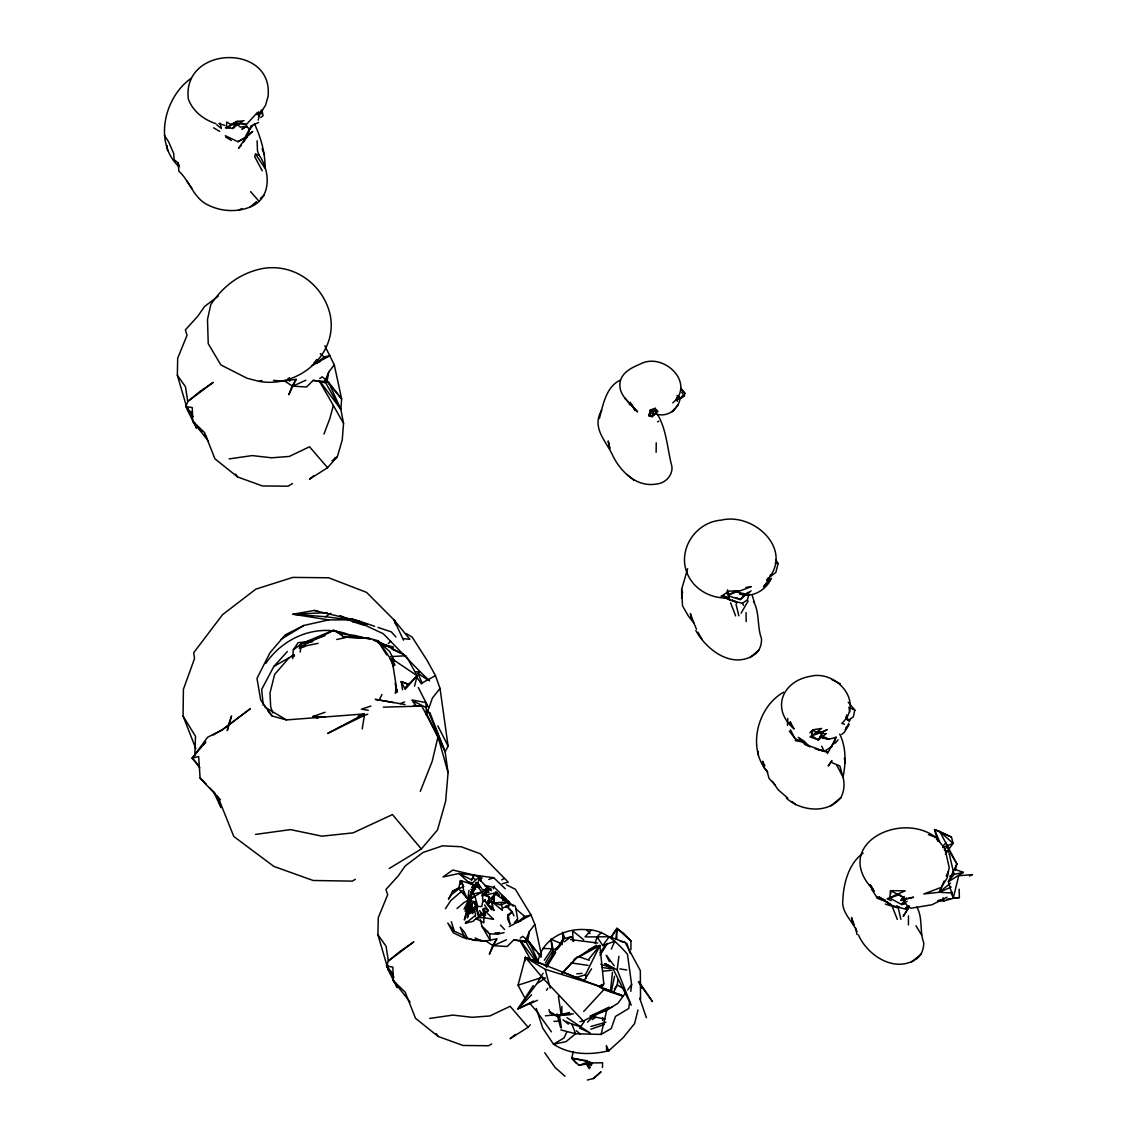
<?xml version="1.0" encoding="UTF-8"?>
<svg xmlns="http://www.w3.org/2000/svg" width="1137" height="1137" viewBox="0 0 1137 1137"><rect width="100%" height="100%" fill="white"/><g stroke="black" fill="none" stroke-linecap="round" stroke-linejoin="round"><path stroke-width="1.5" d="M406.335 633.551L412.205 637.175L427.171 660.498L435.457 675.62L440.019 688.382L432.43 698.033L426.389 714.974L426.005 702.638L418.317 687.572M179.191 166.897C153.239 143.006 164.325 96.858 191.371 78.155M908.42 924.893L908.463 915.896M656.134 452.27L656.234 442.819M195.834 748.658L183.071 716.083L183.412 689.292L194.541 658.522L193.688 652.737L222.511 614.705L255.825 589.137L292.82 577.397L328.707 577.781L366.569 592.377L394.07 619.978L409.846 639.278L403.081 638.653M561.763 1015.099L561.877 1006.33M482.827 893.511L489.095 896.795L487.816 904.91L491.809 909.785L484.646 900.518L487.816 904.91L494.126 910.566L492.605 907.241L492.364 902.025L502.355 910.396L502.341 908.065L509.589 905.45L509.006 901.84L494.098 902.835L494.225 894.464M616.737 938.949L616.95 928.403L623.431 933.164L630.921 940.924L630.936 949.75M194.896 423.149L196.53 428.166L187.648 410.457L177.344 375.281L177.685 358.183L187.065 335.273L185.345 329.915L197.724 316.299L204.603 306.45L218.304 296.075M395.477 982.681L397.126 987.683L388.243 969.975L377.925 934.799L378.266 917.715L387.646 894.791L385.94 889.447L398.305 875.831L405.184 865.968L423.007 852.48L442.549 845.829L461.196 846.738L480.368 853.802L508.267 882.17L502.241 883.719M525.266 960.808L525.365 957.368L622.891 995.813M246.431 126.264L242.096 129.106L246.431 126.264L240.447 127.131L236.453 123.99M656.248 413.2L654.287 410.272L656.362 410.031L657.939 411.395L652.254 416.128L648.829 415.716L655.623 408.14L650.392 409.945L648.829 415.716L651.97 416.739L656.248 413.2L656.362 410.031L653.761 409.846M194.782 755.465L195.521 736.321L183.071 716.083M602.425 1067.572L602.624 1062.782L592.292 1062.939L579.06 1065.341L571.641 1058.106L573.361 1051.81M787.472 725.434L787.785 718.47M475.522 903.73L475.266 908.562L473.887 911.092L475.636 913.75L475.167 916.564M678.448 395.918L677.211 400.75L678.448 395.918L680.594 398.419L684.332 396.017L684.872 393.231L680.75 388.101M292.678 658.678L293.303 649.867L298.079 642.703L308.241 641.552M602.553 1020.429L602.752 1017.558M313.485 475.948L309.506 479.16L327.541 467.705L337.376 456.619L342.237 440.033L343.545 423.348L340.858 409.377L341.626 398.902L334.278 364.863L324.827 345.733M472.267 905.279L471.841 910.382L472.779 913.736M429.829 712.473L445.15 751.827L448.077 772.62L445.661 801.215L437.518 829.967L421.315 848.998L389.224 868.497M267.92 97.64C275.14 43.192 181.877 44.869 188.33 98.976C192.764 111.327 203.736 119.612 215.845 123.677M502.881 899.936L502.042 895.586L506.349 899.566L502.881 899.936L502.042 895.586M610.427 991.734L612.417 972.377M615.856 938.949L616.95 928.403L630.921 940.924M907.17 901.243L901.812 904.611L889.745 898.045L890.541 890.669L905.251 890.811L887.144 898.784L891.124 900.66M472.921 901.47L467.406 917.616C468.828 906.388 468.572 893.625 476.943 885.055L478.762 884.373L481.264 887.869M629.585 1001.64L628.775 1008.476L615.487 1016.45L611.265 1028.502L601.118 1034.428L575.62 1033.76L560.839 1029.909M630.808 991.393L631.618 984.557L627.453 954.256C616.68 941.948 604.088 929.583 586.536 929.682C564.776 927.778 541.496 939.318 537.815 962.584M485.613 893.909L486.195 888.963L488.796 892.46M617.874 979.739L617.263 984.912L613.383 992.715M508.04 914.788L507.557 918.795L510.044 924.267L508.04 914.788L512.162 911.888L506.363 905.521M613.298 969.349L631.22 1005.236L617.192 969.847L618.883 956.274M562.076 944.762L562.772 939.617L545.462 966.109M396.387 692.561L396.856 689.221L397.31 692.12M300.168 652.169L301.447 643.656L333.127 630.367L342.919 633.892M395.306 693.286L396.33 686.649L392.364 661.663L378.408 640.827L368.814 638.198L343.374 637.09M839.689 734.076C846.241 747.151 845.999 763.069 843 777.125C844.848 784.061 844.237 791.409 840.769 797.748C827.58 814.163 800.846 811.235 786.349 798.089M362.191 728.902L364.437 715.344L367.748 714.207M552.085 957.084L553.25 950.091L551.019 939.276L561.38 943.596M479.501 910.481L482.116 914.532L478.89 917.431L476.9 910.723L477.654 906.416L474.925 896.127L473.063 894.009L473.688 890.413L476.773 885.68L481.989 892.019L482.998 900.22L481.775 906.544L477.654 906.416L472.296 901.797L476.46 901.911L468.728 900.802L468.245 898.77L469.567 896.368M334.278 364.863L328.721 372.069L327.03 381.705L329.275 384.349M506.533 884.899L515.374 889.276L531.036 915.043L534.873 924.381L529.316 931.587L527.611 941.237L535.484 950.489M601.118 1034.428L606.661 1010.367L618.002 1003.232L625.776 992.558M472.253 897.448L467.819 898.813L469.012 890.399M846.283 716.31L845.8 718.939L847.463 715.841L846.525 714.988M509.589 905.45L509.006 901.84L504.217 899.026L509.262 904.285M809.857 732.811L812.813 729.798L816.195 732.37L823.074 731.873L818.342 739.874L811.662 735.81L812.813 729.798L821.71 728.447L810.056 736.89L818.342 739.874L826.528 733.45M249.586 129.334L252.485 125.624L249.586 129.334L247.027 136.824L243.361 142.409M464.095 893.682L466.895 897.974L458.708 888.793L460.414 880.578L480.141 886.746L478.037 886.988M611.294 991.89L614.506 976.342M467.406 917.616L471.144 900.817M848.23 702.197L854.853 710.113L853.276 716.95L848.344 720.361L846.98 719.479L846.809 716.722L848.344 720.361M413.427 705.352L421.799 706.091L438.015 736.748L432.188 761.321L420.292 791.352M475.536 889.191L473.845 889.191L476.346 882.539L478.762 884.373L474.769 885.723L472.836 890.527M955.307 870.331L956.899 863.878L939.773 831.488L934.557 829.612L937.741 841.266M258.156 120.11L260.274 112.933L262.548 109.664L261.212 113.799L261.155 110.388M937.826 900.902L943.994 900.93L953.204 898.273L958.761 875.746L972.547 874.595L969.577 875.987M414.593 686.066L417.151 675.79L406.904 657.271M637.985 1010.011L634.574 1023.598L623.076 1037.797L608.792 1050.744C590.274 1055.292 569.907 1054.951 553.506 1044.221L542.676 1028.019L536.266 1008.462M775.718 559.518L778.12 563.511L775.875 572.38L770.502 576.53L770.261 575.038M696.498 629.23L693.783 622.834L688.027 615.501L682.527 605.822L681.66 589.264L687.643 568.727M748.913 594.011L747.421 599.81L742.362 603.306L730.721 600.308L721.071 596.129M599.398 418.402C603.022 404.871 606.106 386.864 620.091 380.227M524.242 996.907L518.074 985.211L525.365 957.368L546.826 965.839M319.227 380.867L333.354 405.483L329.858 418.53L323.96 434.078M946.382 847.932L947.178 844.99L954.028 874.381L948.357 881.729L953.204 898.273L959.386 897.562L959.145 889.177M477.639 884.231L479.771 876.414L470.945 884.401M473.262 891.209L474.769 885.723L476.943 885.055L474.001 889.973M601.715 410.059C590.942 428.351 606.632 441.213 613.269 456.648C621.285 472.367 637.146 487.432 656.163 484.049C665.003 483.58 672.891 475.621 671.924 466.54C667.277 449.286 666.95 430.752 657.698 414.621M471.642 895.828L464.365 919.975L471.613 892.303L465.275 911.334L471.201 891.778L476.773 885.68M267.479 98.422L265.532 105.286L261.979 110.744L256.635 114.51L258.341 111.81M681.674 595.475L682.612 592.192M485.087 912.84L475.877 918.568L483.921 922.832L483.722 917.573L485.087 912.84L488.427 910.638L484.533 904.91M833.975 743.769L835.979 736.918L831.389 747.066M595.134 943.298L597.067 936.916L601.459 932.383M811.846 732.953L812.813 729.798M164.453 135.388L168.532 141.628L173.719 153.552L174.117 159.72L178.026 162.833L178.95 171.275C189.993 181.323 193.191 197.468 207.232 204.617C220.464 211.439 236.155 212.591 250.041 207.062C271.7 198.648 270.649 171.474 259.065 155.129L255.498 154.021L254.688 156.622L262.277 170.848M225.311 135.701L237.946 141.713L247.027 136.824L249.756 128.566L246.402 127.017L247.369 126.349M846.255 727.168L845.303 729.982L848.77 723.445M473.845 889.191L476.346 882.539M589.151 1068.709L586.337 1063.621L586.777 1062.356M695.83 630.566C706.987 650.734 733.493 670.006 755.409 653.946C759.957 650.265 761.605 644.423 761.534 638.767C756.958 626.643 759.9 613.156 753.547 601.374M480.837 912.201L478.89 917.431L477.782 911.092M296.16 379.332L292.138 385.969L288.798 394.71L296.16 379.332L282.019 381.25M496.755 938.864L492.733 945.501L489.379 954.227L496.755 938.864L485.84 940.924L474.527 940.37L464.521 937.243L460.215 927.152L464.692 932.525L467.463 938.323M488.768 902.408L487.816 904.91L492.605 907.241L492.108 902.721M858.336 934.799C867.787 956.118 895.7 973.855 917.161 958.377C921.936 954.654 923.699 948.642 923.77 942.786C919.35 931.189 923.116 918.284 916.863 907.042M493.273 888.807L494.339 886.093M679.94 399.627C677.41 410.159 666.595 417.748 655.836 413.868L658.053 414.92M482.202 878.162L474.044 875.092L452.782 870.018L442.989 876.968L459.007 873.486L471.713 879.91L474.044 875.092L493.7 877.721L505.198 888.708M561.479 942.843L562.772 939.617M305.81 380.227L292.82 386.168L306.549 386.992L313.201 380.383L324.386 382.544L328.721 372.069M506.406 939.759L493.401 945.686L507.145 946.51L513.782 939.901L524.981 942.076L529.316 931.587M483.523 915.981L483.126 909.131L493.557 919.336C486.721 918.398 477.426 915.129 473.418 921.183L465.459 923.301L466.255 921.396M486.409 891.38L487.787 888.182L478.748 878.603M944.136 881.019L939.247 892.275L923.841 893.98L941.507 887.272L947.22 877.821L949.196 867.46L944.904 848.486L935.623 837.244L928.417 834.629M946.24 876.186L948.329 871.368M941.507 887.272L939.247 892.275L951.669 892.986M611.28 949.125L614.833 941.265L602.781 945.6L597.067 936.916L585.043 936.86L590.956 930.464M566.681 1032.183L564.066 1037.925L553.506 1044.221L566.013 1041.648L575.62 1033.76L571.883 1024.067L565.871 1021.31M299.273 648.374L301.447 643.656L325.026 635.725M651.444 411.082L650.392 409.945L649.454 414.55L652.254 416.128M468.956 903.545L471.883 897.463M771.426 578.307C767.12 588.113 756.19 596.001 745.303 595.035M471.713 879.91L474.044 875.092L459.007 873.486L470.022 883.634M474.57 886.135L475.92 883.406L474.456 885.581M586.166 978.133L585.427 974.807L599.881 945.487L588.795 949.58M379.616 699.227L381.961 694.522M440.019 688.382L448.092 746.043L445.15 751.827L427.711 710.071M473.887 911.092L476.076 906.843M464.038 909.131L473.688 890.413L471.201 891.778M459.334 887.414L452.569 891.28L448.433 899.225L451.844 894.293L459.163 888.651M769.863 578.577L763.538 586.877L768.939 580.026L766.864 580.339L768.299 577.596M287.32 651.544L273.832 666.481L261.652 689.448L263.201 705.167M237.946 141.713L244.853 137.733L249.756 128.566M629.244 404.687L630.552 402.271M600.265 987.598L601.985 984.514L599.028 986.461M766.935 584.333L768.527 581.504M827.352 753.646L832.838 743.939M741.082 613.213L748.146 600.947M849.026 721.753L850.348 719.451M675.861 399.897L677.894 396.458L677.112 395.505M818.342 739.874L822.278 733.209M546.542 990.256L547.721 988.266M537.517 1000.304L518.003 1008.803L536.82 983.69L543.06 973.244M546.627 967.274L555.552 952.351M558.224 947.874L563.781 938.707L571.229 936.689L573.958 941.081M651.97 416.739L653.519 414.166L651.871 411.793M545.319 962.982L553.25 950.091L560.1 945.885M849.069 724.695L844.421 732.214L841.636 734.502M747.35 592.476L745.73 595.092L743.939 595.035L735.696 590.956L728.675 594.779M583.992 980.805L591.524 968.823M599.995 955.35L607.528 943.369M611.294 937.385L616.95 928.403L610.939 937.13M601.942 986.817L603.804 983.875L599.881 945.487L578.889 956.984M484.263 893.597L486.892 889.589L488.683 891.92M445.406 908.733L450.721 900.66L462.219 890.754M533.637 1001.086L518.003 1008.803L533.281 985.566M546.641 965.228L555.24 952.152M557.144 949.253L560.015 944.89M235.757 124.189L232.9 128.467L226.164 127.443L230.385 126.989M614.392 989.176L617.263 984.912L622.905 988.323M544.31 960.225L552.056 948.741L551.019 939.276M483.722 917.573L485.598 914.802M682.442 395.733L680.594 398.419L677.325 398.746M830.863 762.16L828.262 765.954L831.957 760.61L830.863 762.16L839.859 766.011L843 777.125L836.917 765.485M599.895 953.147L604.912 945.87M906.53 897.804L901.812 904.611L904.867 900.575M677.993 405.085L672.152 411.807L674.426 409.135M496.784 892.488L488.896 903.688L487.645 901.3L496.784 892.488L482.003 895.814M944.193 849.495L944.904 848.486M571.883 1024.067L580.595 1026.739L584.347 1021.509M463.981 892.389L461.807 880.976M602.781 945.6L609.247 936.632L625.151 942.474L640.33 970.671L640.543 999.821M627.723 989.886L631.618 984.557M949.21 848.671L953.09 843.37L951.47 837.088L939.773 831.488L953.09 843.37L942.644 847.534M199.799 767.845L192.21 758.095L207.645 737.231L222.212 729.869L250.112 708.891L222.212 729.869L213.074 735.028M522.793 918.994L524.754 916.479L531.036 915.043L509.149 926.612M236.055 124.53L232.9 128.467L238.415 123.791M588.852 959.074L599.881 945.487M203.495 744.763L205.683 742.091M743.655 595.475L740.329 599.554L728.902 596.044M903.076 897.846L900.916 900.461L904.086 900.049M835.354 743.101L838.097 739.775M198.037 764.632L192.21 758.095L205.584 742.091M904.27 896.439L900.916 900.461L913.537 897.207L908.108 898.386M481.321 915.47L482.116 914.532M766.864 580.339C794.578 550.336 754.215 512.162 721.313 520.135C699.795 521.712 682.896 541.425 684.588 562.957C686.975 585.242 707.541 599.497 729.286 597.849L727.509 589.904M293.843 655.011L289.224 657.641L274.642 674.412L269.981 692.987L270.677 706.844L272.752 712.956M601.544 986.461L603.804 983.875M825.164 733.933L820.729 732.697L826.969 729.783L820.729 732.697L821.724 733.422L823.074 731.873L811.662 735.81M405.483 688.951L417.151 675.79L391.725 658.636M474.669 888.807L471.77 887.329L472.807 886.164L474.626 888.182M515.402 1034.4L510.087 1038.692L528.122 1027.237L530.311 1024.764M672.791 402.853C695.986 383.325 663.965 352.214 641.012 363.684C632.627 367.336 622.749 371.472 620.276 381.293C617.292 394.638 630.14 402.981 637.573 411.907L624.81 398.092M583.707 1011.475L603.804 989.687L622.948 996.239M561.962 973.599L577.397 956.942L561.962 973.229M474.47 907.17L467.62 914.461L475.167 911.064M945.359 854.242L948.159 850.448M265.76 663.496C284.435 635.697 320.819 621.967 352.186 636.009M943.71 845.203L945.927 842.887M241.527 145.195L238.514 148.322L247.17 135.744L252.656 131.395L248.15 135.744M483.339 901.598L485.357 899.481M237.718 123.549L246.331 124.544L257.09 112.819L259.065 116.429M518.003 1008.803L531.604 994.818M313.883 362.916L317.109 359.605M485.044 894.066L487.844 891.195M474.143 908.022L471.841 910.382L470.761 908.889M507.77 916.379L512.162 911.888L506.32 905.99M514.464 922.434L517.705 919.122L515.331 905.962L512.375 904.81M475.564 906.672L471.841 910.382L474.541 908.477M405.042 687.8L417.151 675.79M587.545 1022.135L592.42 1017.331M388.172 643.613L390.744 641.268M593.386 1078.558L600.819 1071.992L593.386 1078.558L587.374 1080.008M836.292 737.543L828.418 739.093L822.492 737.956L827.75 738.695M886.746 901.556L891.806 905.507L886.803 901.982L877.565 898.344L876.57 896.908L885.481 900.561L878.873 896.908L891.806 905.507L906.516 909.401L905.237 908.392L907.482 906.445M748.871 592.192L740.329 599.554L736.165 597.721M457.031 908.52L463.725 902.778L481.989 892.019L473.063 894.009M749.979 657.627L759.09 649.852M467.819 898.813L470.178 896.809M250.041 207.062L256.521 201.647M260.416 198.392L264.31 195.152M653.761 410.329L651.586 412.148L656.163 409.69L654.855 409.419L652.567 413.939L653.519 414.166M751.131 590.842L746.81 594.395L740.102 594.225L743.257 593.258M505.638 907.283L508.054 905.279M911.49 962.073L921.027 954.241M830.38 806.247L840.769 797.748M332.061 460.911L337.376 456.619L334.377 458.41M950.489 883.179L939.247 892.275L951.2 887.045M324.173 356.947L317.067 362.575L330.441 355.526L324.173 356.947L320.279 353.621M465.459 923.301L474.584 916.095M656.163 409.69L654.514 410.954L656.362 410.031M293.303 649.867L301.447 643.656L312.647 641.666M260.743 117.466L263.073 115.704L262.164 111.099M468.728 900.802L474.925 896.127M564.222 941.82L571.229 936.689M467.634 898.145L470.064 896.411M238.528 124.459L242.38 121.744L237.249 121.09L226.533 127.443L226.689 122.043L231.095 124.53L238.528 124.459L231.095 124.53M319.739 378.55L322.212 376.816L328.593 382.259L341.626 398.902L331.521 386.992M520.334 938.068L522.793 936.348L529.188 941.791L541.141 957.041L537.73 953.133M592.349 1019.562L595.262 1017.558M809.842 746.966L804.2 741.225L798.33 737.33L804.754 744.181L824.325 751.458L832.199 746.199M317.422 610.811L314.153 610.455L292.991 614.222L325.509 616.723L330.824 613.269M536.82 983.69L544.282 978.872M574.1 959.614L596.47 945.174M955.279 869.421L963.352 872.406L948.357 881.729L956.899 863.878L950.688 853.517M281.166 639.221L303.863 625.464L328.707 619.878L350.111 619.85L340.318 615.785M905.237 908.392L909.23 905.99M292.522 483.523L288.045 486.21L262.42 485.954L237.633 476.971L214.936 458.822L204.589 432.628L192.693 421.131L192.281 407.614L185.885 406.506L187.761 401.46L185.473 386.722L177.344 375.281M355.341 879.313L352.299 881.132L313.116 880.479L273.832 866.408L233.796 836.491L218.077 797.193L200.098 778.078L198.677 756.56L192.21 758.095M499.47 932.539L496.798 934.159L489.564 933.818L481.974 926.399L480.411 919.719M491.625 1043.937L488.626 1045.742L463.015 1045.471L438.228 1036.503L415.517 1018.34L405.184 992.16L393.274 980.648L392.876 967.132L386.466 966.024L388.357 960.978L386.068 946.24L377.925 934.799M238.855 210.288L241.854 208.512M657.612 421.827L658.806 421.131M422.111 683.124L417.961 673.346L420.335 671.953L429.63 680.907M273.832 666.481L289.224 657.641M501.673 879.867L504.16 878.475M422.381 682.811L435.457 675.62M267.948 710.909L272.084 715.997L286.453 719.92L364.352 713.937L327.669 733.436L364.437 715.344M946.979 897.235L931.956 904.768L910.808 908.236L906.573 904.896M294.483 655.026L291.413 656.617L294.241 656.362M863.125 853.148C849.069 863.125 843.611 882.795 842.887 899.381C840.911 912.528 852.452 920.714 856.985 931.601M303.863 625.464L285.302 634.83L269.995 652.737L256.976 678.377L260.686 699.994L272.084 715.997M783.677 692.177C757.469 706.745 746.512 748.558 767.717 772.151M579.87 1021.708L583.281 1020.983L611.862 1006.984M311.524 365.659L320.449 361.367M609.077 1007.155L590.245 1016.137L605.14 1019.022M483.154 890.342L487.787 888.182M250.68 126.136L258.639 122.455M452.569 891.28L458.822 888.423M458.708 888.793L463.91 886.448M244.853 137.733L247.027 136.824M949.693 876.172L952.579 874.978M728.874 594.893L738.538 591.055M393.473 702.567L375.238 699.354L400.153 703.675L404.601 701.941M358.155 716.239L364.352 713.937M549.384 1011.461L556.775 1015.739L569.538 1012.498M509.006 901.84L500.465 904.967L490.246 901.542M579.06 1065.341L588.739 1061.816L592.292 1062.939L591.226 1065.525M521.044 920.885L517.648 922.093L524.754 916.479L515.701 908.705M325.026 712.274L312.959 716.523L317.763 718.115M889.745 898.045L899.708 894.521M606.661 1010.367L590.245 1016.137L595.561 1016.009M590.885 1029.227L604.273 1024.522M488.754 879.441L493.7 877.721M370.918 706.049L361.395 709.204L368.317 710.255M518.074 985.211L542.164 977.337L545.589 978.161M324.386 382.544L327.03 381.705L313.201 380.383M524.981 942.076L527.611 941.237L513.782 939.901M258.952 381.336C297.581 388.513 338.087 355.128 330.242 315.134C323.405 284.577 294.17 263.187 262.86 268.488C240.632 272.837 223.293 285.714 210.828 304.531L207.488 319.497L208.242 343.672L220.876 364.949L246.985 378.209L258.952 381.336L261.908 380.483M299.969 647.934L304.972 646.484M575.706 977.607L585.427 974.807M590.885 1026.484L605.95 1022.234M497.807 934.159L504.046 932.61M234.009 122.796L244.071 120.579M954.028 874.381L963.352 872.406M318.104 643.329L299.457 647.18L333.965 630.253L345.222 637.729L336.751 639.477M746 587.431L751.244 586.635L740.514 590.714L729.016 591.155L722.038 595.788L729.286 597.849L727.964 595.546M229.134 458.907L252.215 455.582L271.629 457.799L289.281 456.434L309.548 446.77L327.541 467.705M483.012 895.174L487.759 894.492M429.715 1018.425L452.81 1015.099L472.225 1017.317L489.876 1015.952L510.129 1006.302L528.122 1027.237M255.569 834.402L290.546 829.612L321.913 836.178L353.024 832.881L392.464 814.575L421.315 848.998M938.267 900.405L941.791 899.936M947.064 899.225L950.589 898.756M954.114 898.273L959.386 897.562M225.396 127.912L229.773 127.415M382.487 644.636L390.446 647.067L392.819 646.811L393.644 650.023M545.405 1015.824L555.211 1014.801M576.786 973.869L582.059 973.329M603.15 971.169L611.948 970.273M556.775 1015.739L570.547 1014.63M553.961 1021.41L559.162 1021.012M573.346 1013.834L559.347 1014.772L561.408 1027.947M340.048 615.97L352.697 621.683L359.647 621.257L374.656 626.288M390.616 656.632L406.051 655.722M327.044 612.644L292.991 614.222L328.707 619.878M823.046 732.043L816.195 732.37L821.17 732.029L821.724 733.422M383.34 707.143L421.799 706.091M597.067 936.916L609.247 936.632M587.474 1064.403L591.141 1064.445L587.531 1063.99L590.231 1067.686L586.337 1063.621M903.204 903.958L906.416 903.986M827.409 738.993L829.655 739.022M495.007 932.894L498.219 932.965M325.182 716.864L312.959 716.523L323.079 716.964M543.017 948.457L552.056 948.741L553.25 950.091M343.289 637.132L368.814 638.198L349.372 636.365M415.801 671.768L420.335 671.953L383.268 633.735L351.248 618.812L359.647 621.257L314.153 610.455M273.491 380.383L285.245 381.407L292.138 385.969M344.539 634.489L354.502 635.356L370.406 639.42M325.509 616.723L350.111 619.85M570.575 939.574L597.749 943.042M570.987 962.868L588.113 965.412M601.8 967.445L610.37 968.71M740.102 594.225L745.73 595.092L735.696 590.956M612.8 967.857L609.304 967.317L614.051 968.767M619.793 968.909L626.785 969.975M775.178 563.028L778.12 563.511M815.286 748.8L827.509 751.983L818.228 749.724M576.516 1063.521L571.641 1058.106L587.403 1060.807M944.918 850.547L948.301 851.158M795.218 740.613L803.66 742.191L795.118 738.709L789.376 731.176M400.153 703.675L405.07 704.599M412.248 699.98L426.005 702.638L428.365 707.285M468.089 881.857L472.779 882.824M571.641 1058.106L588.739 1061.816M384.306 644.864L392.819 646.811M485.328 885.496L493.174 887.301M620.29 941.308L625.151 942.474M885.311 904.1L898.273 908.022L900.888 919.279M744.778 594.082L749.297 595.39M470.874 889.305L474.03 890.228M243.147 123.578L246.331 124.544M583.281 1020.983L542.164 977.337L525.365 957.368L545.177 969.307L598.801 986.021L603.804 989.687M352.697 621.683L364.082 625.265M484.149 895.203L489.095 896.795L488.896 903.688L488.597 896.61M844.507 724.241L841.778 723.345C864.831 702.41 836.164 669.622 810.297 676.316C782.199 681.162 770.673 708.962 794.123 728.973L790.243 721.938M218.929 123.492L224.828 125.454M377.981 627.397L391.313 631.874L395.918 636.99M579.429 956.942L589.279 960.282M600.791 964.162L610.64 967.502M351.248 618.812L354.559 619.963M359.534 621.683L367.82 624.554M408.979 684.303L401.19 681.575L402.569 689.804M343.004 633.949L333.127 630.367M471.77 887.329L475.11 888.523M563.327 972.348L583.125 980.179M604.571 988.65L612.829 991.905M617.775 993.866L621.072 995.159M373.32 640.202L390.446 647.067M408.709 684.787L401.19 681.575L405.085 689.107M486.48 888.566L491.369 890.683M951.47 837.088L934.557 829.612L939.731 842.105M902.977 897.093L890.541 890.669L890.854 893.696M492.733 945.501L485.84 940.924L474.086 939.915L463.242 937.584L453.279 932.809L447.779 923.045L454.303 931.217L463.356 935.268L466.454 938.977M475.138 937.954L481.264 940.782M579.444 1028.019L590.231 1033.05L580.055 1026.441M377.996 642.504L385.784 646.186M392.023 649.113L401.375 653.519M935.623 837.244C900.092 810.34 831.346 845.374 872.974 889.532L869.89 884.501L874.069 891.38L870.914 885.609M850.377 707.967L854.853 710.113M485.229 886.249L491.298 889.205M558.793 1017.174L550.024 1012.882L549.057 1009.557M822.193 736.009L828.418 739.093M840.371 683.834L831.63 679.457M605.04 963.622L609.603 965.91M605.026 963.707L617.192 969.847M896.638 905.805L899.481 907.255M412.077 700.435L425.991 707.512M379.815 644.025L377.797 641.211L404.474 654.912M481.861 889.006L484.419 890.356M804.754 744.181L808.578 746.27M213.614 127.827L219.683 131.38M484.206 908.136L488.427 910.638M264.85 707.086L286.453 719.92M225.751 137.08L231.323 140.462M724.354 596.413L730.721 600.308L724.44 596.158M495.789 894.322L508.751 903.19M897.278 893.682L905.166 898.77M567.05 1017.714L580.595 1026.739M417.961 673.346L427.938 680.097M472.964 877.792L475.607 879.782M216.755 124.772L221.431 128.524L220.081 123.137M583.679 939.773L572.678 930.848L573.034 941.422M787.842 798.16L778.191 789.789L772.393 781.389M791.878 801.471L795.914 804.769M563.042 1019.704L568.344 1024.11M576.288 1030.705L580.268 1034.002M627.183 474.655L633.707 480.112M495.661 891.82L499.669 895.203M377.797 641.211L389.636 651.402L394.354 660.91M565.046 1076.256L555.041 1067.43L544.722 1052.763M483.452 891.507L486.835 894.677M412.973 701.998L415.403 704.357M488.37 932.596L481.974 926.399L490.345 940.683L489.564 933.818M494.737 887.67L513.228 906.232M200.098 778.078L206.209 784.26M209.862 787.984L214.751 792.93M680.622 388.897L684.872 393.231M192.139 188.614L186.525 180.712M775.306 785.042L769.038 778.404L766.992 770.957L763.908 767.489L762.6 761.264L764.86 765.798M218.077 797.193L220.479 799.78M500.507 925.092L504.572 929.497M586.536 929.682L590.046 933.619M477.654 906.416L475.294 903.744L476.9 910.723M201.96 431.705L192.693 421.131L208.426 441.241M204.276 434.348L206.593 436.992M400.238 988.579L393.274 980.648L410.059 1002.095M390.318 659.019L394.965 664.96L393.246 666.154L390.318 659.019L394.425 663.724M250.637 191.641L258.923 201.178M529.814 1003.36L538.725 1013.692M191.428 413.257L185.885 406.506L192.892 416.583M393.132 974.125L386.466 966.024L393.487 976.114M508.239 901.684L509.39 903.176M614.236 965.796L606.277 955.322L609.404 961.561M320.549 382.131L340.858 409.377L328.593 382.259M520.121 940.299L536.366 962.087M539.208 1014.872L551.431 1031.884M638.354 981.828L652.482 1001.626L639.79 982.979M235.586 474.115L237.633 476.971M436.182 1033.632L438.228 1036.503M416.611 676.927L421.486 683.962M681.688 392.166L684.332 396.017M633.337 407.273L631.049 403.905L635.171 410.585L632.001 405.284M472.807 886.164L474.996 889.404M255.498 154.021L265.063 168.475C265.305 153.012 260.927 137.648 254.39 123.72M871.439 888.963L877.565 898.344M380.255 644.75L386.623 654.898M531.249 960.68L519.808 940.384M915.939 925.745L921.51 934.927M463.029 884.984L460.414 880.578L460.769 884.103M742.362 603.306L743.541 605.31M288.087 378.294L289.764 381.151L289.366 377.726M487.787 891.735L486.195 888.963L487.375 891.891M324.756 381.25L340.858 409.377M333.354 405.483L343.545 423.348M525.337 940.782L538.057 962.982M697.99 632.243L702.026 639.378M790.485 729.883L795.118 738.709M316.029 360.145L317.521 363.058M516.624 919.677L518.102 922.576M437.83 725.889L448.092 746.043M821.653 746.128L824.325 751.458M425.679 712.132L442.819 747.066M213.728 792.105L221.061 807.654L216.911 796.042M394.07 619.978L403.521 640.188M529.188 941.791L538.554 962.527M512.162 911.888L513.924 915.811M178.026 162.833L179.376 165.903M396.358 625.265L394.368 620.376L395.349 623.673M464.294 891.948L466.568 897.619M892.232 906.53L897.335 919.449M262.064 148.791L264.48 154.888M426.005 702.638L427.27 705.906M730.579 602.724L735.625 615.884M854.37 925.248L851.485 917.488L853.034 924.011M693.783 622.834L690.33 613.582L691.893 620.106M259.065 155.129L257.474 150.795L257.118 140.789M564.862 938.608L562.616 932.184L562.787 940.768M639.705 998.172L646.37 1017.7M626.771 943.156L630.111 953.161M639.562 981.487L641.794 988.152M392.194 972.661L393.843 977.678M191.059 411.466L192.707 416.483M451.29 921.595L454.303 931.217M483.126 909.131L485.002 915.413M752.31 595.561L754.357 602.553M481.207 881.374L479.771 876.414L481.093 881.118M943.056 897.69L943.994 900.93M438.015 736.748L448.077 772.62M790.087 722.265L790.926 725.349L790.442 722.365M545.177 969.307L550.18 988.181M556.988 1013.934L560.626 1027.663M735.994 604.259L738.865 615.828M492.875 897.86L494.098 902.835M501.062 902.735L502.341 908.065M395.065 683.365L396.614 690.017M609.944 448.845L608.181 440.971L609.688 447.694M951.697 891.479L953.204 898.273M534.873 924.381L541.482 955.023M855.607 927.92L856.957 934.486M848.884 707.257L849.78 712.004M844.35 758.166L845.288 763.14M558.438 996.31L561.209 1015.185M676.742 397.41L677.211 400.75M387.76 965.071L388.243 969.975M187.335 407.188L187.648 410.457M167.096 145.522L167.551 150.525M758.052 751.33L758.18 754.684M746.014 612.616L746.199 621.598M727.197 591.197L727.239 594.097M681.66 589.264L681.703 598.304M228.239 725.648L227.315 730.579L231.55 715.955L228.239 725.648M909.273 906.686L903.204 916.436L909.216 906.743M200.027 391.469L187.761 401.46L213.202 382.373L200.027 391.469M400.622 950.987L388.357 960.978L413.797 941.891L400.622 950.987M608.792 1050.744L606.746 1051.057L606.376 1045.543L608.792 1050.744M735.582 601.615L732.029 600.08L737.018 603.008L735.582 601.615"/></g></svg>
